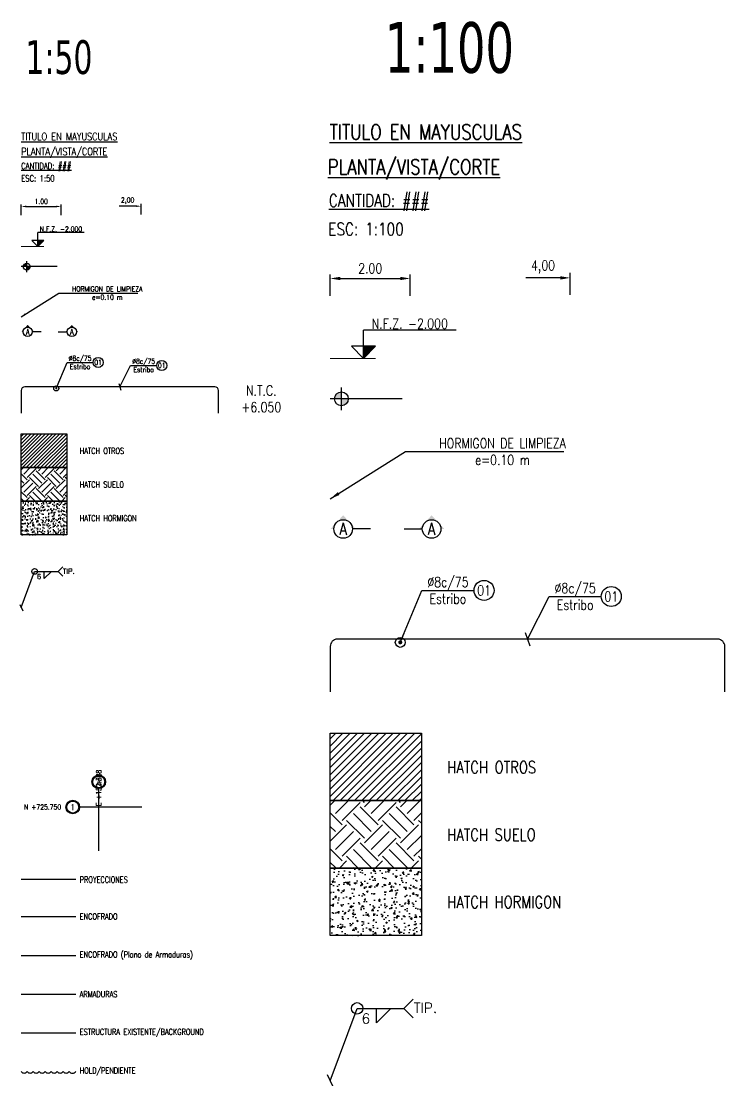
# Model space of a CAD drawing. Header units: millimetres. Extents: x -940 to 1351, y -586 to 711.
# Drawn here: x -925.68 to -908.09, y 639.33 to 665.81 of the extents above; entities that cross this region are included whole.
import ezdxf

# ---------------------------------------------------------------- set-up
doc = ezdxf.new("R2010")
doc.units = ezdxf.units.MM
doc.header["$PDMODE"] = 35
doc.header["$PDSIZE"] = 1
doc.linetypes.add('CENTER', pattern=[50.8, 31.75, -6.35, 6.35, -6.35])
doc.linetypes.add('HIDDEN', pattern=[9.525, 6.35, -3.175])
doc.layers.add('00-SIMB', color=1, linetype='Continuous', lineweight=0)
for name, color, linetype in [('CI-Armaduras', 4, 'Continuous'), ('CI-Auxiliar2', 2, 'Continuous'), ('CI-Encofrado-g', 4, 'Continuous'), ('CI-Encofrados', 2, 'Continuous'), ('CI-Posiciones', 3, 'Continuous'), ('CI-Proyecciones', 1, 'HIDDEN'), ('GE-Background', 252, 'Continuous'), ('GE-Cotas', 1, 'Continuous'), ('GE-Ejes', 1, 'CENTER'), ('GE-Hatch', 1, 'Continuous'), ('GE-Simbologia', 2, 'Continuous'), ('GE-Textos', 3, 'Continuous'), ('GE-Titulos', 4, 'Continuous'), ('PENDIENTE', 6, 'Continuous'), ('ZZ-Rotulo-Textos', 7, 'Continuous')]:
    doc.layers.add(name, color=color, linetype=linetype)
doc.styles.add('Romans', font='romans.shx', dxfattribs={"width": 0.8})
doc.styles.add('Romans PF', font='romans.shx', dxfattribs={"width": 0.8})
doc.styles.add('T2', font='ROMANS.shx', dxfattribs={"width": 0.8})
doc.styles.add('Tahoma', font='tahoma.ttf', dxfattribs={"width": 0.75})
doc.dimstyles.new('1-100', dxfattribs={"dimscale": 100, "dimtxt": 2.2, "dimasz": 1.5, "dimexe": 1, "dimexo": 0, "dimgap": 1, "dimtad": 1, "dimdec": 0, "dimzin": 9, "dimdsep": 46, "dimtxsty": 'T2', "dimblk": 'ARCHTICK', "dimcen": 0, "dimdle": 1, "dimclrd": 256, "dimclre": 256, "dimclrt": 2, "dimadec": 0, "dimazin": 0, "dimtfac": 0.666667, "dimtdec": 0, "dimtmove": 0, "dimatfit": 3, "dimldrblk": 'OBLIQUE', "dimfxl": 1, "dimtolj": 1, "dimtzin": 0, "dimlwd": -1, "dimlwe": -1, "dimarcsym": 0})
doc.dimstyles.new('1-25', dxfattribs={"dimscale": 25, "dimtxt": 2.5, "dimasz": 2.5, "dimexe": 1.25, "dimexo": 1.25, "dimgap": 1.25, "dimtad": 1, "dimdec": 0, "dimzin": 12, "dimtxsty": 'Romans PF', "dimcen": 0, "dimclrd": 2, "dimclre": 2, "dimclrt": 3, "dimadec": 0, "dimazin": 3, "dimtfac": 1, "dimtdec": 0, "dimtmove": 0, "dimatfit": 3, "dimfxl": 1, "dimlwd": -1, "dimlwe": -1, "dimarcsym": 0})
doc.dimstyles.new('COTAS GENERAL', dxfattribs={"dimscale": 0.1, "dimtxt": 2.5, "dimasz": 2.5, "dimexe": 1, "dimexo": 1, "dimgap": 1.25, "dimtad": 1, "dimzin": 1, "dimdsep": 46, "dimtxsty": 'Romans', "dimcen": 1, "dimclrd": 2, "dimclre": 1, "dimclrt": 3, "dimaunit": 1, "dimadec": 3, "dimazin": 0, "dimtfac": 1, "dimtix": 1, "dimtmove": 0, "dimatfit": 0, "dimfxl": 1.5, "dimtolj": 1, "dimarcsym": 0})
doc.dimstyles.new('COTAS REPLANTEO', dxfattribs={"dimscale": 0.1, "dimtxt": 2.5, "dimasz": 2.5, "dimexe": 1.25, "dimexo": 1.25, "dimgap": 1.25, "dimtad": 1, "dimjust": 1, "dimzin": 1, "dimtxsty": 'Romans PF', "dimcen": 0, "dimse2": 1, "dimsd2": 1, "dimclrd": 2, "dimclre": 1, "dimclrt": 3, "dimadec": 0, "dimazin": 3, "dimtfac": 1, "dimtmove": 0, "dimatfit": 3, "dimfxl": 1, "dimlwd": -1, "dimlwe": -1, "dimarcsym": 0})

# ---------------------------------------------------------------- blocks, each defined once
blk = doc.blocks.new('_ArchTick')
at = {"color": 0, "linetype": 'ByBlock', "const_width": 0.15}
blk.add_lwpolyline([(-0.5, -0.5), (0.5, 0.5)], dxfattribs=at)
blk = doc.blocks.new('*D65')
at = {"layer": 'Defpoints', "color": 0, "transparency": 16777216}
for p in [(-924.679, 661.18), (-925.679, 660.914), (-924.679, 660.914)]:
    blk.add_point(p, dxfattribs=at)
at = {"layer": 'GE-Cotas', "color": 1, "lineweight": -2, "transparency": 16777216}
for p, q in [((-925.679, 660.964), (-925.679, 661.23)), ((-924.679, 660.964), (-924.679, 661.23))]:
    blk.add_line(p, q, dxfattribs=at)
at = {"layer": 'GE-Cotas', "color": 2, "lineweight": -2, "transparency": 16777216}
blk.add_line((-925.554, 661.18), (-924.804, 661.18), dxfattribs=at)
at = {"layer": 'GE-Cotas', "color": 2, "transparency": 16777216}
for points in [[(-925.554, 661.201), (-925.554, 661.159), (-925.679, 661.18)], [(-924.804, 661.201), (-924.804, 661.159), (-924.679, 661.18)]]:
    blk.add_solid(points, dxfattribs=at)
at = {"layer": 'GE-Cotas', "color": 3, "transparency": 16777216, "insert": (-925.179, 661.305), "char_height": 0.125, "attachment_point": 5, "style": 'Romans'}
blk.add_mtext('\\A1;1.00', dxfattribs=at)
blk = doc.blocks.new('*D66')
at = {"layer": 'Defpoints', "color": 0, "transparency": 16777216}
for p in [(-924.679, 661.188), (-924.679, 660.914), (-922.679, 660.914)]:
    blk.add_point(p, dxfattribs=at)
at = {"layer": 'GE-Cotas', "color": 1, "transparency": 16777216}
blk.add_line((-922.679, 660.976), (-922.679, 661.25), dxfattribs=at)
at = {"layer": 'GE-Cotas', "color": 2, "transparency": 16777216}
blk.add_line((-922.804, 661.188), (-923.234, 661.188), dxfattribs=at)
blk.add_solid([(-922.804, 661.208), (-922.804, 661.167), (-922.679, 661.188)], dxfattribs=at)
at = {"layer": 'GE-Cotas', "color": 3, "transparency": 16777216, "insert": (-923.019, 661.324), "char_height": 0.125, "attachment_point": 5, "style": 'Romans PF'}
blk.add_mtext('2,00', dxfattribs=at)
blk = doc.blocks.new('*D71')
at = {"layer": 'Defpoints', "color": 0, "transparency": 16777216}
for p in [(-915.955, 659.381), (-917.955, 658.848), (-915.955, 658.848)]:
    blk.add_point(p, dxfattribs=at)
at = {"layer": 'GE-Cotas', "color": 1, "lineweight": -2, "transparency": 16777216}
for p, q in [((-917.955, 658.948), (-917.955, 659.481)), ((-915.955, 658.948), (-915.955, 659.481))]:
    blk.add_line(p, q, dxfattribs=at)
at = {"layer": 'GE-Cotas', "color": 2, "lineweight": -2, "transparency": 16777216}
blk.add_line((-917.705, 659.381), (-916.205, 659.381), dxfattribs=at)
at = {"layer": 'GE-Cotas', "color": 2, "transparency": 16777216}
for points in [[(-917.705, 659.422), (-917.705, 659.339), (-917.955, 659.381)], [(-916.205, 659.422), (-916.205, 659.339), (-915.955, 659.381)]]:
    blk.add_solid(points, dxfattribs=at)
at = {"layer": 'GE-Cotas', "color": 3, "transparency": 16777216, "insert": (-916.955, 659.631), "char_height": 0.25, "attachment_point": 5, "style": 'Romans'}
blk.add_mtext('\\A1;2.00', dxfattribs=at)
blk = doc.blocks.new('*D72')
at = {"layer": 'Defpoints', "color": 0, "transparency": 16777216}
for p in [(-915.955, 659.396), (-915.955, 658.848), (-911.955, 658.848)]:
    blk.add_point(p, dxfattribs=at)
at = {"layer": 'GE-Cotas', "color": 1, "transparency": 16777216}
blk.add_line((-911.955, 658.973), (-911.955, 659.521), dxfattribs=at)
at = {"layer": 'GE-Cotas', "color": 2, "transparency": 16777216}
blk.add_line((-912.205, 659.396), (-913.064, 659.396), dxfattribs=at)
blk.add_solid([(-912.205, 659.437), (-912.205, 659.354), (-911.955, 659.396)], dxfattribs=at)
at = {"layer": 'GE-Cotas', "color": 3, "transparency": 16777216, "insert": (-912.635, 659.67), "char_height": 0.25, "attachment_point": 5, "style": 'Romans PF'}
blk.add_mtext('4,00', dxfattribs=at)

msp = doc.modelspace()

# ---------------------------------------------------------------- hatches: boundary and pattern name
at = {"layer": 'GE-Hatch'}
h = msp.add_hatch(dxfattribs=at)
h.set_pattern_fill('ANSI31', color=256, scale=0.02, style=0)
h.set_pattern_definition([(45, (-102.49035, 544.40038), (-0.0449012806, 0.0449012806), [])])
h.paths.add_polyline_path([(-924.539, 655.497), (-925.679, 655.497), (-925.679, 654.655), (-924.539, 654.655)])
h = msp.add_hatch(dxfattribs=at)
h.set_pattern_fill('EARTH', color=256, scale=0.05, angle=45, style=0)
h.set_pattern_definition([(45, (-102.49035, 544.40038), (-5e-12, 0.4490128), [0.3175, -0.3175]), (45, (-102.57454, 544.48457), (-5e-12, 0.4490128), [0.3175, -0.3175]), (45, (-102.65873, 544.56876), (-5e-12, 0.4490128), [0.3175, -0.3175]), (135, (-102.65873, 544.62488), (-0.4490128, -5e-12), [0.3175, -0.3175]), (135, (-102.57454, 544.70907), (-0.4490128, -5e-12), [0.3175, -0.3175]), (135, (-102.49035, 544.79326), (-0.4490128, -5e-12), [0.3175, -0.3175])])
h.paths.add_polyline_path([(-924.539, 654.655), (-925.679, 654.655), (-925.679, 653.813), (-924.539, 653.813)])
h = msp.add_hatch(dxfattribs=at)
h.set_pattern_fill('AR-CONC', color=256, scale=0.001, style=0)
h.set_pattern_definition([(50, (-102.49035, 544.40038), (0.18218467, -0.015939086), [0.01905, -0.20955]), (355, (-102.49035, 544.40038), (-0.035242826, 0.191056643), [0.01524, -0.16764]), (100.451, (-102.47517, 544.39905), (0.1469425, 0.175116688), [0.01619, -0.17809]), (46.1842, (-102.49035, 544.45118), (0.27107904, -0.04204233), [0.028575, -0.314325]), (96.6356, (-102.46776, 544.44767), (0.237404234, 0.24742556), [0.024285, -0.267135]), (351.184, (-102.49035, 544.45118), (0.23740461, 0.24742512), [0.02286, -0.25146]), (21, (-102.46495, 544.43848), (0.15161488, -0.102265519), [0.01905, -0.20955]), (326, (-102.46495, 544.43848), (0.06180203, 0.184187966), [0.01524, -0.16764]), (71.4514, (-102.45232, 544.42995), (0.21341649, 0.081922858), [0.01619, -0.17809]), (37.5, (-102.49035, 544.40038), (0.003088603, 0.084555039), [0, -0.165608, 0, -0.17018, 0, -0.168275]), (7.5, (-102.49035, 544.40038), (0.066819663, 0.100180575), [0, -0.097028, 0, -0.161798, 0, -0.064135]), (327.5, (-102.54699, 544.40038), (0.135590595, -0.005728744), [0, -0.0635, 0, -0.19812, 0, -0.26289]), (317.5, (-102.57239, 544.40038), (0.148129181, 0.025426491), [0, -0.08255, 0, -0.131572, 0, -0.18669])])
h.paths.add_polyline_path([(-924.539, 653.813), (-925.679, 653.813), (-925.679, 652.971), (-924.539, 652.971)])
h = msp.add_hatch(dxfattribs=at)
h.set_pattern_fill('ANSI31', color=256, scale=0.04, style=0)
h.set_pattern_definition([(45, (728.42306, 425.82138), (-0.089802561, 0.089802561), [])])
h.paths.add_polyline_path([(-915.675, 648.015), (-917.955, 648.015), (-917.955, 646.331), (-915.675, 646.331)])
h = msp.add_hatch(dxfattribs=at)
h.set_pattern_fill('EARTH', color=256, scale=0.1, angle=45, style=0)
h.set_pattern_definition([(45, (728.42306, 425.8214), (-1e-11, 0.8980256), [0.635, -0.635]), (45, (728.2547, 425.98976), (-1e-11, 0.8980256), [0.635, -0.635]), (45, (728.0863, 426.15814), (-1e-11, 0.8980256), [0.635, -0.635]), (135, (728.0863, 426.2704), (-0.8980256, -1e-11), [0.635, -0.635]), (135, (728.2547, 426.4388), (-0.8980256, -1e-11), [0.635, -0.635]), (135, (728.42306, 426.60715), (-0.8980256, -1e-11), [0.635, -0.635])])
h.paths.add_polyline_path([(-915.675, 646.331), (-917.955, 646.331), (-917.955, 644.647), (-915.675, 644.647)])
h = msp.add_hatch(dxfattribs=at)
h.set_pattern_fill('AR-CONC', color=256, scale=0.002, style=0)
h.set_pattern_definition([(50, (728.42306, 425.82138), (0.36436934, -0.03187817), [0.0381, -0.4191]), (355, (728.42306, 425.82138), (-0.07048565, 0.382113286), [0.03048, -0.33528]), (100.451, (728.45342, 425.81872), (0.293885, 0.350233376), [0.03238, -0.35618]), (46.1842, (728.42306, 425.92298), (0.54215808, -0.08408466), [0.05715, -0.62865]), (96.6356, (728.46824, 425.91597), (0.47480847, 0.49485111), [0.04857, -0.53427]), (351.184, (728.42306, 425.923), (0.47480921, 0.49485024), [0.04572, -0.50292]), (21, (728.47386, 425.89758), (0.30322976, -0.204531037), [0.0381, -0.4191]), (326, (728.47386, 425.89758), (0.12360406, 0.36837593), [0.03048, -0.33528]), (71.4514, (728.49913, 425.88053), (0.42683298, 0.163845715), [0.03238, -0.35618]), (37.5, (728.42306, 425.82138), (0.006177206, 0.169110078), [0, -0.331216, 0, -0.34036, 0, -0.33655]), (7.5, (728.42306, 425.82138), (0.133639325, 0.20036115), [0, -0.194056, 0, -0.323596, 0, -0.12827]), (327.5, (728.30978, 425.82138), (0.27118119, -0.011457488), [0, -0.127, 0, -0.39624, 0, -0.52578]), (317.5, (728.25898, 425.82138), (0.296258363, 0.050852982), [0, -0.1651, 0, -0.263144, 0, -0.37338])])
h.paths.add_polyline_path([(-915.675, 644.647), (-917.955, 644.647), (-917.955, 642.963), (-915.675, 642.963)])
at = {"layer": 'GE-Simbologia'}
h = msp.add_hatch(color=2, dxfattribs=at)
h.paths.add_polyline_path([(-925.539, 659.676), (-925.453, 659.676, -0.414214), (-925.539, 659.59)])
h.paths.add_polyline_path([(-925.539, 659.676), (-925.624, 659.676, -0.414214), (-925.539, 659.762)])
h = msp.add_hatch(color=256, dxfattribs=at)
h.paths.add_polyline_path([(-925.435, 658.132), (-925.517, 658.221), (-925.6, 658.132, -0.198912), (-925.517, 658.166, -0.198912)])
h.paths.add_polyline_path([(-925.401, 658.05), (-925.359, 658.05), (-925.429, 658.125, -0.178598)])
h.paths.add_polyline_path([(-925.634, 658.05, -0.178598), (-925.606, 658.125), (-925.676, 658.05)])
h = msp.add_hatch(color=256, dxfattribs=at)
h.paths.add_polyline_path([(-924.494, 658.132), (-924.412, 658.221), (-924.329, 658.132, 0.198912), (-924.412, 658.166, 0.198912)])
h.paths.add_polyline_path([(-924.528, 658.05), (-924.57, 658.05), (-924.5, 658.125, 0.178598)])
h.paths.add_polyline_path([(-924.295, 658.05, 0.178598), (-924.323, 658.125), (-924.253, 658.05)])
h = msp.add_hatch(color=2, dxfattribs=at)
h.paths.add_polyline_path([(-917.674, 656.373), (-917.502, 656.373, -0.414214), (-917.674, 656.201)])
h.paths.add_polyline_path([(-917.674, 656.373), (-917.845, 656.373, -0.414214), (-917.674, 656.544)])
h = msp.add_hatch(color=256, dxfattribs=at)
h.paths.add_polyline_path([(-917.467, 653.285), (-917.631, 653.463), (-917.796, 653.285, -0.198912), (-917.631, 653.353, -0.198912)])
h.paths.add_polyline_path([(-917.398, 653.12), (-917.314, 653.12), (-917.454, 653.271, -0.178598)])
h.paths.add_polyline_path([(-917.864, 653.12, -0.178598), (-917.808, 653.271), (-917.948, 653.12)])
h = msp.add_hatch(color=256, dxfattribs=at)
h.paths.add_polyline_path([(-915.584, 653.285), (-915.42, 653.463), (-915.255, 653.285, 0.198912), (-915.42, 653.353, 0.198912)])
h.paths.add_polyline_path([(-915.652, 653.12), (-915.736, 653.12), (-915.597, 653.271, 0.178598)])
h.paths.add_polyline_path([(-915.187, 653.12, 0.178598), (-915.243, 653.271), (-915.103, 653.12)])

# ---------------------------------------------------------------- linework, layer by layer
at = {"layer": '00-SIMB'}
for p, q in [((-925.679, 660.182), (-925.112, 660.182)), ((-917.955, 657.384), (-916.82, 657.384))]:
    msp.add_line(p, q, dxfattribs=at)
at = {"layer": 'CI-Armaduras'}
msp.add_line((-925.679, 641.493), (-924.317, 641.493), dxfattribs=at)
for points in [[(-920.747, 656.016), (-920.747, 656.583, 0.414214), (-920.837, 656.673), (-925.589, 656.673, 0.414214), (-925.679, 656.583), (-925.679, 656.016)], [(-908.091, 649.052), (-908.091, 650.187, 0.414214), (-908.271, 650.367), (-917.775, 650.367, 0.414214), (-917.955, 650.187), (-917.955, 649.052)]]:
    msp.add_lwpolyline(points, format="xyb", dxfattribs=at)
for points, const_width in [([(-924.816, 656.633, 1), (-924.791, 656.633, 1)], 0.025), ([(-916.228, 650.287, 1), (-916.178, 650.287, 1)], 0.05)]:
    msp.add_lwpolyline(points, format="xyb", close=True, dxfattribs=dict(at, const_width=const_width))
at = {"layer": 'CI-Auxiliar2'}
for points in [[(-925.679, 655.497), (-924.539, 655.497), (-924.539, 654.655), (-925.679, 654.655)], [(-925.679, 654.655), (-924.539, 654.655), (-924.539, 653.813), (-925.679, 653.813)], [(-925.679, 653.813), (-924.539, 653.813), (-924.539, 652.971), (-925.679, 652.971)], [(-917.955, 648.015), (-915.675, 648.015), (-915.675, 646.331), (-917.955, 646.331)], [(-917.955, 646.331), (-915.675, 646.331), (-915.675, 644.647), (-917.955, 644.647)], [(-917.955, 644.647), (-915.675, 644.647), (-915.675, 642.963), (-917.955, 642.963)]]:
    msp.add_lwpolyline(points, close=True, dxfattribs=at)
at = {"layer": 'CI-Encofrado-g'}
msp.add_line((-925.679, 643.436), (-924.317, 643.436), dxfattribs=at)
at = {"layer": 'CI-Encofrados'}
msp.add_line((-925.679, 642.459), (-924.317, 642.459), dxfattribs=at)
at = {"layer": 'CI-Posiciones'}
for centre, radius in [((-923.756, 657.283), 0.125), ((-922.166, 657.206), 0.125), ((-914.109, 651.586), 0.25), ((-910.929, 651.433), 0.25)]:
    msp.add_circle(centre, radius, dxfattribs=at)
at = {"layer": 'CI-Proyecciones', "ltscale": 50}
msp.add_line((-924.317, 644.356), (-925.679, 644.356), dxfattribs=at)
at = {"layer": 'GE-Background'}
msp.add_line((-925.679, 640.527), (-924.317, 640.527), dxfattribs=at)
at = {"layer": 'GE-Ejes', "ltscale": 500}
for p, q in [((-923.74, 645.075), (-923.74, 646.631)), ((-922.665, 646.171), (-924.22, 646.171))]:
    msp.add_line(p, q, dxfattribs=at)
at = {"layer": 'GE-Ejes', "color": 3, "linetype": 'ByBlock'}
for centre, radius in [((-923.74, 646.801), 0.17), ((-923.74, 646.801), 0.15), ((-924.39, 646.171), 0.17), ((-924.39, 646.171), 0.15)]:
    msp.add_circle(centre, radius, dxfattribs=at)
at = {"layer": 'GE-Simbologia', "color": 2}
for p, q in [((-925.263, 660.182), (-925.263, 660.533)), ((-924.107, 660.533), (-925.263, 660.533)), ((-924.78, 659.676), (-925.679, 659.676)), ((-925.539, 659.535), (-925.539, 659.817)), ((-917.122, 657.384), (-917.122, 658.086)), ((-914.809, 658.086), (-917.122, 658.086)), ((-917.674, 656.091), (-917.674, 656.654)), ((-916.155, 656.373), (-917.955, 656.373))]:
    msp.add_line(p, q, dxfattribs=at)
at = {"layer": 'GE-Simbologia'}
for p, q in [((-925.176, 658.05), (-925.401, 658.05)), ((-924.753, 658.05), (-924.528, 658.05)), ((-916.948, 653.12), (-917.398, 653.12)), ((-916.103, 653.12), (-915.652, 653.12)), ((-925.101, 651.879), (-925.101, 652.059)), ((-924.921, 652.059), (-925.101, 651.879)), ((-924.757, 652.059), (-924.641, 652.176)), ((-924.757, 652.059), (-924.641, 651.943)), ((-916.799, 640.779), (-916.799, 641.139)), ((-916.439, 641.139), (-916.799, 640.779)), ((-916.111, 641.139), (-915.878, 641.372)), ((-916.111, 641.139), (-915.878, 640.906))]:
    msp.add_line(p, q, dxfattribs=at)
at = {"layer": 'GE-Simbologia', "color": 2}
for points in [[(-925.112, 660.333), (-925.414, 660.333), (-925.263, 660.182), (-925.112, 660.333)], [(-916.82, 657.686), (-917.424, 657.686), (-917.122, 657.384), (-916.82, 657.686)]]:
    msp.add_lwpolyline(points, dxfattribs=at)
for centre, radius in [((-925.539, 659.676), 0.0856), ((-917.674, 656.373), 0.171)]:
    msp.add_circle(centre, radius, dxfattribs=at)
at = {"layer": 'GE-Simbologia'}
for centre, radius in [((-925.517, 658.05), 0.116), ((-924.412, 658.05), 0.116), ((-917.631, 653.12), 0.233), ((-915.42, 653.12), 0.233), ((-925.343, 652.059), 0.0717), ((-917.282, 641.139), 0.143)]:
    msp.add_circle(centre, radius, dxfattribs=at)
at = {"layer": 'GE-Simbologia', "color": 2}
for points in [[(-925.263, 660.182), (-925.263, 660.333), (-925.112, 660.333)], [(-917.122, 657.384), (-917.122, 657.686), (-916.82, 657.686)]]:
    msp.add_solid(points, dxfattribs=at)
at = {"layer": 'PENDIENTE'}
msp.add_lwpolyline([(-925.679, 639.561, 0.520567), (-925.529, 639.561, 0.520567), (-925.379, 639.561, 0.520567), (-925.229, 639.561, 0.520567), (-925.079, 639.561, 0.520567), (-924.929, 639.561, 0.520567), (-924.779, 639.561, 0.520567), (-924.629, 639.561, 0.520567), (-924.479, 639.561, 0.520567), (-924.317, 639.561, 0.520567)], format="xyb", dxfattribs=at)

# ---------------------------------------------------------------- texts
at = {"layer": 'CI-Posiciones', "style": 'Romans'}
for s, height, p in [('6', 0.125, (-925.287, 651.869)), ('TIP.', 0.125, (-924.637, 652.003)), ('TIP.', 0.25, (-915.87, 641.026)), ('6', 0.25, (-917.17, 640.759))]:
    msp.add_text(s, height=height, rotation=0, dxfattribs=at).set_placement(p)
at = {"layer": 'CI-Posiciones', "attachment_point": 5, "style": 'Romans'}
for s, insert, char_height, width in [('%%C8c/75\\PEstribo', (-924.208, 657.283), 0.125, 1.21256), ('01', (-923.756, 657.283), 0.125, 0.13333), ('%%C8c/75\\PEstribo', (-922.618, 657.206), 0.125, 1.21256), ('01', (-922.166, 657.206), 0.125, 0.13333), ('%%C8c/75\\PEstribo', (-915.012, 651.586), 0.25, 2.42513), ('%%C8c/75\\PEstribo', (-911.832, 651.433), 0.25, 2.42513), ('01', (-914.109, 651.586), 0.25, 0.26667), ('01', (-910.929, 651.433), 0.25, 0.26667)]:
    msp.add_mtext(s, dxfattribs=dict(at, insert=insert, char_height=char_height, width=width))
at = {"layer": 'GE-Ejes', "color": 2, "insert": (-923.74, 647.101), "char_height": 0.125, "attachment_point": 6, "rotation": 90, "style": 'Romans'}
msp.add_mtext('E +152.388', dxfattribs=at)
at = {"layer": 'GE-Ejes', "color": 3, "char_height": 0.15, "width": 0.13333, "attachment_point": 5, "style": 'Romans'}
for s, insert in [('A', (-923.74, 646.801)), ('1', (-924.39, 646.171))]:
    msp.add_mtext(s, dxfattribs=dict(at, insert=insert))
at = {"layer": 'GE-Ejes', "color": 2, "insert": (-924.69, 646.171), "char_height": 0.125, "attachment_point": 4, "style": 'Romans'}
msp.add_mtext('\\pi-0.91429;N +725.750', dxfattribs=at)
at = {"layer": 'GE-Textos', "style": 'Romans'}
for s, insert, char_height, width, attachment_point in [('N.F.Z. -2.000', (-924.685, 660.553), 0.125, 1.21256, 8), ('N.F.Z. -2.000', (-915.966, 658.126), 0.25, 2.42513, 8), ('A', (-925.517, 658.05), 0.15, 1.45508, 5), ('A', (-924.412, 658.05), 0.15, 1.45508, 5), ('\\pi-5.768;N.T.C.\\P+6.050', (-916.793, 656.373), 0.25, 2.42513, 5), ('A', (-917.631, 653.12), 0.3, 2.91015, 5), ('A', (-915.42, 653.12), 0.3, 2.91015, 5)]:
    msp.add_mtext(s, dxfattribs=dict(at, insert=insert, char_height=char_height, width=width, attachment_point=attachment_point))
at = {"layer": 'GE-Textos', "attachment_point": 5, "style": 'Romans'}
for s, insert, char_height in [('\\pi0.4476;HORMIGON DE LIMPIEZA\\Pe=0.10 m ', (-923.75, 659.016), 0.125), ('\\pi0.8952;HORMIGON DE LIMPIEZA\\Pe=0.10 m ', (-914.096, 655.053), 0.25)]:
    msp.add_mtext(s, dxfattribs=dict(at, insert=insert, char_height=char_height))
at = {"layer": 'GE-Titulos', "style": 'Romans PF', "width": 0.8}
for s, p in [('%%UTITULO EN MAYUSCULAS', (-917.969, 662.854)), ('%%UPLANTA/VISTA/CORTE', (-918.012, 661.983))]:
    msp.add_text(s, height=0.375, rotation=0, dxfattribs=at).set_placement(p)
at = {"layer": 'GE-Titulos', "color": 3, "style": 'Romans PF', "width": 0.8}
for s, p in [('%%UCANTIDAD: ###', (-917.991, 661.172)), ('ESC: 1:100', (-918.003, 660.46))]:
    msp.add_text(s, height=0.3125, rotation=0, dxfattribs=at).set_placement(p)
at = {"layer": 'GE-Titulos', "attachment_point": 4, "line_spacing_factor": 1.200001, "style": 'Romans PF'}
for s, insert, char_height, width in [('{\\H0.75x;\\LTITULO EN MAYUSCULAS\\PPLANTA/VISTA/CORTE\\P\\H0.83333x;\\C3;CANTIDAD: ###\\P\\lESC: 1:50}', (-925.679, 662.412), 0.25, 17.8389), ('{\\H0.75x;HATCH OTROS}', (-924.217, 655.072), 0.2, 14.27112), ('{\\H0.75x;HATCH SUELO}', (-924.217, 654.23), 0.2, 14.27112), ('{\\H0.75x;HATCH HORMIGON}', (-924.217, 653.388), 0.2, 14.27112), ('{\\H0.75x;HATCH OTROS}', (-915.029, 647.164), 0.4, 28.54223), ('{\\H0.75x;HATCH SUELO}', (-915.029, 645.48), 0.4, 28.54223), ('{\\H0.75x;PROYECCIONES}', (-924.217, 644.356), 0.2, 14.27112), ('{\\H0.75x;HATCH HORMIGON}', (-915.029, 643.796), 0.4, 28.54223), ('{\\H0.75x;ENCOFRADO}', (-924.217, 643.436), 0.2, 14.27112), ('{\\H0.75x;ENCOFRADO (Plano de Armaduras)}', (-924.217, 642.459), 0.2, 14.27112), ('{\\H0.75x;ARMADURAS}', (-924.217, 641.493), 0.2, 14.27112), ('{\\H0.75x;ESTRUCTURA EXISTENTE/BACKGROUND}', (-924.217, 640.527), 0.2, 14.27112), ('{\\H0.75x;HOLD/PENDIENTE}', (-924.217, 639.561), 0.2, 14.27112)]:
    msp.add_mtext(s, dxfattribs=dict(at, insert=insert, char_height=char_height, width=width))
at = {"layer": 'ZZ-Rotulo-Textos', "style": 'Tahoma', "width": 0.75}
for s, height, p in [('1:100', 1.2656, (-916.588, 664.522)), ('1:50', 0.8438, (-925.574, 664.492))]:
    msp.add_text(s, height=height, rotation=0, dxfattribs=at).set_placement(p)

# ---------------------------------------------------------------- dimensions: what is measured, and where the dimension line sits
at = {"layer": 'GE-Cotas'}
for base, p1, p2, dimstyle, override, picture, middle in [((-924.679, 661.18), (-925.679, 660.914), (-924.679, 660.914), 'COTAS GENERAL', {"dimscale": 0.05, "dimdec": 2, "dimzin": 1}, '*D65', (-925.179, 661.305)), ((-924.679, 661.188), (-922.679, 660.914), (-924.679, 660.914), 'COTAS REPLANTEO', {"dimscale": 0.05, "dimdec": 2, "dimzin": 0}, '*D66', (-923.019, 661.324)), ((-915.955, 659.381), (-917.955, 658.848), (-915.955, 658.848), 'COTAS GENERAL', {"dimscale": 0.1, "dimdec": 2, "dimzin": 1}, '*D71', (-916.955, 659.631)), ((-915.955, 659.396), (-911.955, 658.848), (-915.955, 658.848), 'COTAS REPLANTEO', {"dimscale": 0.1, "dimdec": 2, "dimzin": 0}, '*D72', (-912.635, 659.67))]:
    dim = msp.add_linear_dim(base=base, p1=p1, p2=p2, angle=0, dimstyle=dimstyle, override=override, dxfattribs=at)
    dim.commit()
    dim.dimension.update_dxf_attribs({"geometry": picture, "text_midpoint": middle})

# ---------------------------------------------------------------- leaders
at = {"layer": 'GE-Simbologia'}
for points, override in [([(-925.679, 658.426), (-924.738, 659.016), (-922.761, 659.016)], {"dimscale": 0.05, "dimtxt": 2, "dimexe": 0.5, "dimexo": 1, "dimgap": 0.5, "dimzin": 0, "dimdsep": 46}), ([(-917.955, 653.873), (-916.073, 655.053), (-912.119, 655.053)], {"dimscale": 0.1, "dimtxt": 2, "dimexe": 0.5, "dimexo": 1, "dimgap": 0.5, "dimzin": 0, "dimdsep": 46})]:
    msp.add_leader(points, dimstyle='COTAS REPLANTEO', override=override, dxfattribs=at)
at = {"layer": 'GE-Simbologia', "ltscale": 0.2}
for points, override in [([(-924.803, 656.633), (-924.534, 657.283), (-923.881, 657.283)], {"dimscale": 0.05, "dimasz": 2.5, "dimgap": 1.25, "dimtad": 0, "dimldrblk": 'Origin'}), ([(-923.213, 656.673), (-922.944, 657.206), (-922.291, 657.206)], {"dimscale": 0.05, "dimasz": 2.5, "dimgap": 1.25, "dimtad": 0, "dimldrblk": 'Oblique'}), ([(-916.203, 650.287), (-915.664, 651.586), (-914.359, 651.586)], {"dimscale": 0.1, "dimasz": 2.5, "dimgap": 1.25, "dimtad": 0, "dimldrblk": 'Origin'}), ([(-913.023, 650.367), (-912.484, 651.433), (-911.179, 651.433)], {"dimscale": 0.1, "dimasz": 2.5, "dimgap": 1.25, "dimtad": 0, "dimldrblk": 'Oblique'})]:
    msp.add_leader(points, dimstyle='1-25', override=override, dxfattribs=at)
at = {"layer": 'GE-Simbologia', "color": 1}
for points, override in [([(-925.679, 651.154), (-925.343, 652.059), (-924.757, 652.059)], {"dimscale": 0.05, "dimasz": 2.5, "dimtad": 0}), ([(-917.955, 639.329), (-917.282, 641.139), (-916.111, 641.139)], {"dimscale": 0.1, "dimasz": 2.5, "dimtad": 0})]:
    msp.add_leader(points, dimstyle='1-100', override=override, dxfattribs=at)

doc.saveas('drawing.dxf')
